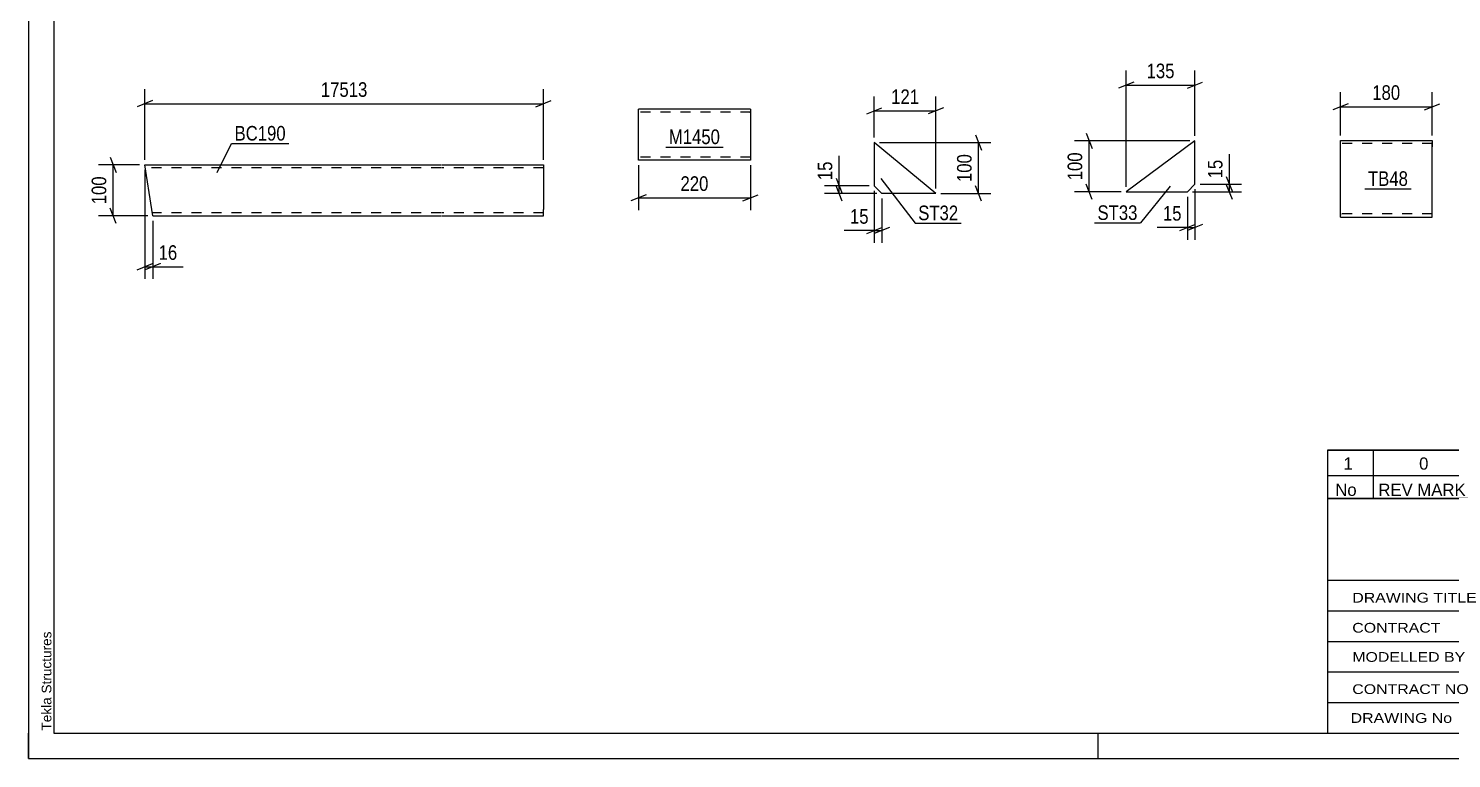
# Model space of a CAD drawing. Header units: millimetres. Extents: x 0 to 420, y 0 to 297.
# Drawn here: x 0 to 279.4, y 0 to 143.3 of the extents above; entities that cross this region are included whole.
import ezdxf

# ---------------------------------------------------------------- set-up
doc = ezdxf.new("R2010")
doc.units = ezdxf.units.MM
doc.linetypes.add('DXK_LINE_DOT2', pattern=[3.9198, 1.9599, -1.9599])
doc.styles.add('Arial', font='ARIAL.TTF', dxfattribs={"height": 0.2})
doc.styles.add('Arial Narrow', font='ARIALN.TTF', dxfattribs={"height": 0.2})

# ---------------------------------------------------------------- blocks, each defined once
blk = doc.blocks.new('Unknown-122569255-1133 - 8988')
at = {"color": 5, "linetype": 'Continuous'}
for p, q in [((0, 297), (0, 0)), ((5, 292), (5, 5)), ((0, 0), (0, 5)), ((5, 5), (415, 5)), ((210, 0), (210, 5)), ((0, 0), (420, 0))]:
    blk.add_line(p, q, dxfattribs=at)
at = {"color": 174, "linetype": 'Continuous', "style": 'Arial'}
blk.add_text('Tekla Structures', height=1.9102, rotation=90, dxfattribs=at).set_placement((4.5, 5.5))
blk = doc.blocks.new('Part-122569255-2036 - 2022')
at = {"color": 2, "linetype": 'Continuous'}
for p, q in [((141.74, 127.45), (119.74, 127.45)), ((119.74, 117.45), (119.74, 127.45)), ((141.74, 127.45), (141.74, 117.45)), ((141.74, 117.45), (119.74, 117.45))]:
    blk.add_line(p, q, dxfattribs=at)
at = {"color": 7, "linetype": 'DXK_LINE_DOT2'}
for p, q in [((141.74, 126.85), (119.74, 126.85)), ((141.74, 126.81), (141.74, 126.85)), ((141.74, 126.85), (141.74, 126.81)), ((141.74, 126.71), (141.74, 126.81)), ((141.74, 126.81), (141.74, 126.71)), ((119.74, 118.05), (119.74, 118.1)), ((141.74, 118.05), (119.74, 118.05))]:
    blk.add_line(p, q, dxfattribs=at)
blk = doc.blocks.new('Part-122569255-13784 - 13783')
at = {"color": 2, "linetype": 'Continuous'}
for p, q in [((22.82, 116.53), (81.02, 116.53)), ((24.24, 107.73), (22.82, 116.53)), ((81.12, 116.53), (101.12, 116.53)), ((101.12, 116.53), (101.12, 116.44)), ((101.12, 116.44), (101.12, 115.79)), ((101.12, 115.79), (101.12, 107.73)), ((24.37, 106.88), (24.24, 107.73)), ((24.41, 106.62), (24.37, 106.88)), ((24.43, 106.53), (24.41, 106.62)), ((24.43, 106.53), (81.02, 106.53)), ((81.12, 106.53), (101.12, 106.53)), ((101.12, 106.53), (101.12, 107.73))]:
    blk.add_line(p, q, dxfattribs=at)
at = {"color": 7, "linetype": 'DXK_LINE_DOT2'}
for p, q in [((81.02, 115.93), (22.91, 115.93)), ((101.12, 115.93), (81.12, 115.93)), ((101.12, 116.18), (101.12, 115.79)), ((81.02, 107.13), (24.33, 107.13)), ((24.43, 106.53), (24.37, 106.88)), ((101.12, 107.13), (81.12, 107.13)), ((101.12, 106.62), (101.12, 106.88)), ((101.12, 106.53), (101.12, 106.62))]:
    blk.add_line(p, q, dxfattribs=at)
blk = doc.blocks.new('Part-122569255-8030 - 8024')
at = {"color": 2, "linetype": 'Continuous'}
for p, q in [((178.14, 110.89), (166.05, 120.89)), ((166.05, 120.89), (166.05, 112.39)), ((167.55, 110.89), (166.05, 112.39)), ((178.14, 110.89), (167.55, 110.89))]:
    blk.add_line(p, q, dxfattribs=at)
blk = doc.blocks.new('Part-122569255-8086 - 8080')
at = {"color": 2, "linetype": 'Continuous'}
for p, q in [((229, 121.24), (215.5, 111.24)), ((229, 112.74), (229, 121.24)), ((227.5, 111.24), (229, 112.74)), ((215.5, 111.24), (227.5, 111.24))]:
    blk.add_line(p, q, dxfattribs=at)
blk = doc.blocks.new('Part-122569255-8681 - 8676')
at = {"color": 2, "linetype": 'Continuous'}
for p, q in [((257.55, 120.08), (257.55, 121.28)), ((257.55, 121.28), (275.55, 121.28)), ((275.55, 121.28), (275.55, 121.19)), ((275.55, 121.19), (275.55, 120.08)), ((257.55, 107.02), (257.55, 120.08)), ((275.55, 106.28), (275.55, 120.08)), ((257.55, 106.37), (257.55, 107.02)), ((257.55, 106.28), (257.55, 106.37)), ((257.55, 106.28), (275.55, 106.28))]:
    blk.add_line(p, q, dxfattribs=at)
at = {"color": 7, "linetype": 'DXK_LINE_DOT2'}
for p, q in [((275.55, 120.68), (257.55, 120.68)), ((275.55, 120.08), (275.55, 120.93)), ((257.55, 107.02), (257.55, 106.63)), ((257.55, 106.88), (257.55, 106.92)), ((275.55, 106.88), (257.55, 106.88)), ((275.55, 106.88), (275.55, 106.92))]:
    blk.add_line(p, q, dxfattribs=at)
blk = doc.blocks.new('StraightDimension-122569255-2038 - 2022')
at = {"color": 7, "linetype": 'Continuous'}
for p, q in [((119.74, 116.45), (119.74, 107.66)), ((141.74, 116.45), (141.74, 107.66)), ((121.24, 110.66), (118.24, 109.46)), ((119.74, 110.06), (141.74, 110.06)), ((140.24, 109.46), (143.24, 110.66))]:
    blk.add_line(p, q, dxfattribs=at)
at = {"color": 0}
blk.add_wipeout([(134.08, 110.81), (134.08, 115.01), (127.4, 115.01), (127.4, 110.81)], dxfattribs=at)
at = {"color": 3, "style": 'Arial Narrow'}
blk.add_text('220', height=2.863, dxfattribs=at).set_placement((128, 111.41))
blk = doc.blocks.new('StraightDimension-122569255-13791 - 13783')
at = {"color": 7, "linetype": 'Continuous'}
for p, q in [((22.82, 117.53), (22.82, 131.37)), ((101.12, 117.53), (101.12, 131.37)), ((24.32, 129.12), (21.32, 127.92)), ((22.82, 128.52), (101.12, 128.52)), ((99.62, 127.92), (102.62, 129.12))]:
    blk.add_line(p, q, dxfattribs=at)
at = {"color": 0}
blk.add_wipeout([(67.14, 129.27), (67.14, 133.47), (56.8, 133.47), (56.8, 129.27)], dxfattribs=at)
at = {"color": 3, "style": 'Arial Narrow'}
blk.add_text('17513', height=2.863, dxfattribs=at).set_placement((57.4, 129.87))
blk = doc.blocks.new('StraightDimension-122569255-13802 - 13783')
at = {"color": 7, "linetype": 'Continuous'}
for p, q in [((22.82, 115.53), (22.82, 94.13)), ((24.43, 105.53), (24.43, 94.13)), ((21.32, 95.93), (24.32, 97.13)), ((22.82, 96.53), (24.43, 96.53)), ((25.93, 97.13), (22.93, 95.93))]:
    blk.add_line(p, q, dxfattribs=at)
at = {"color": 0}
blk.add_wipeout([(29.81, 97.28), (29.81, 101.48), (24.95, 101.48), (24.95, 97.28)], dxfattribs=at)
at = {"color": 7, "linetype": 'Continuous'}
blk.add_line((24.43, 96.53), (30.34, 96.53), dxfattribs=at)
blk.add_line((24.43, 96.53), (30.34, 96.53), dxfattribs=at)
at = {"color": 3, "style": 'Arial Narrow'}
blk.add_text('16', height=2.863, dxfattribs=at).set_placement((25.55, 97.88))
blk = doc.blocks.new('StraightDimension-122569255-13821 - 13783')
at = {"color": 7, "linetype": 'Continuous'}
for p, q in [((16.02, 118.03), (17.22, 115.03)), ((21.82, 116.53), (13.77, 116.53)), ((16.62, 106.53), (16.62, 116.53)), ((23.43, 106.53), (13.77, 106.53)), ((17.22, 105.03), (16.02, 108.03))]:
    blk.add_line(p, q, dxfattribs=at)
at = {"color": 0}
blk.add_wipeout([(15.87, 114.87), (11.67, 114.87), (11.67, 108.18), (15.87, 108.18)], dxfattribs=at)
at = {"color": 3, "style": 'Arial Narrow'}
blk.add_text('100', height=2.863, rotation=90.0002, dxfattribs=at).set_placement((15.27, 108.78))
blk = doc.blocks.new('StraightDimension-122569255-8065 - 8024')
at = {"color": 7, "linetype": 'Continuous'}
for p, q in [((166.05, 111.39), (166.05, 101.22)), ((167.55, 109.89), (167.55, 101.22)), ((164.55, 103.02), (167.55, 104.22)), ((169.05, 104.22), (166.05, 103.02)), ((166.05, 103.62), (167.55, 103.62))]:
    blk.add_line(p, q, dxfattribs=at)
at = {"color": 0}
blk.add_wipeout([(165.53, 104.37), (165.53, 108.57), (160.67, 108.57), (160.67, 104.37)], dxfattribs=at)
at = {"color": 7, "linetype": 'Continuous'}
blk.add_line((166.05, 103.62), (160.15, 103.62), dxfattribs=at)
blk.add_line((166.05, 103.62), (160.15, 103.62), dxfattribs=at)
at = {"color": 3, "style": 'Arial Narrow'}
blk.add_text('15', height=2.863, dxfattribs=at).set_placement((161.27, 104.97))
blk = doc.blocks.new('StraightDimension-122569255-8032 - 8024')
at = {"color": 7, "linetype": 'Continuous'}
for p, q in [((167.05, 120.89), (188.9, 120.89)), ((185.9, 122.39), (187.1, 119.39)), ((186.5, 110.89), (186.5, 120.89)), ((187.1, 109.39), (185.9, 112.39)), ((179.14, 110.89), (188.9, 110.89))]:
    blk.add_line(p, q, dxfattribs=at)
at = {"color": 0}
blk.add_wipeout([(185.75, 119.24), (181.55, 119.24), (181.55, 112.55), (185.75, 112.55)], dxfattribs=at)
at = {"color": 3, "style": 'Arial Narrow'}
blk.add_text('100', height=2.863, rotation=90.0002, dxfattribs=at).set_placement((185.15, 113.15))
blk = doc.blocks.new('StraightDimension-122569255-8044 - 8024')
at = {"color": 7, "linetype": 'Continuous'}
for p, q in [((165.05, 112.39), (156.29, 112.39)), ((158.54, 113.89), (159.74, 110.89)), ((159.74, 109.39), (158.54, 112.39)), ((159.14, 110.89), (159.14, 112.39)), ((166.55, 110.89), (156.29, 110.89))]:
    blk.add_line(p, q, dxfattribs=at)
at = {"color": 0}
blk.add_wipeout([(158.39, 117.78), (154.19, 117.78), (154.19, 112.92), (158.39, 112.92)], dxfattribs=at)
at = {"color": 7, "linetype": 'Continuous'}
blk.add_line((159.14, 112.39), (159.14, 118.3), dxfattribs=at)
blk.add_line((159.14, 112.39), (159.14, 118.3), dxfattribs=at)
at = {"color": 3, "style": 'Arial Narrow'}
blk.add_text('15', height=2.863, rotation=90.0002, dxfattribs=at).set_placement((157.79, 113.52))
blk = doc.blocks.new('StraightDimension-122569255-8055 - 8024')
at = {"color": 7, "linetype": 'Continuous'}
for p, q in [((166.05, 121.89), (166.05, 129.96)), ((178.14, 111.89), (178.14, 129.96)), ((164.55, 126.51), (167.55, 127.71)), ((166.05, 127.11), (178.14, 127.11)), ((179.64, 127.71), (176.64, 126.51))]:
    blk.add_line(p, q, dxfattribs=at)
at = {"color": 0}
blk.add_wipeout([(175.44, 127.86), (175.44, 132.06), (168.76, 132.06), (168.76, 127.86)], dxfattribs=at)
at = {"color": 3, "style": 'Arial Narrow'}
blk.add_text('121', height=2.863, dxfattribs=at).set_placement((169.36, 128.46))
blk = doc.blocks.new('StraightDimension-122569255-8111 - 8080')
at = {"color": 7, "linetype": 'Continuous'}
for p, q in [((215.5, 112.24), (215.5, 135.03)), ((229, 122.24), (229, 135.03)), ((217, 132.78), (214, 131.58)), ((215.5, 132.18), (229, 132.18)), ((227.5, 131.58), (230.5, 132.78))]:
    blk.add_line(p, q, dxfattribs=at)
at = {"color": 0}
blk.add_wipeout([(225.59, 132.93), (225.59, 137.13), (218.9, 137.13), (218.9, 132.93)], dxfattribs=at)
at = {"color": 3, "style": 'Arial Narrow'}
blk.add_text('135', height=2.863, dxfattribs=at).set_placement((219.5, 133.53))
blk = doc.blocks.new('StraightDimension-122569255-8088 - 8080')
at = {"color": 7, "linetype": 'Continuous'}
for p, q in [((230, 112.74), (238.15, 112.74)), ((235.15, 114.24), (236.35, 111.24)), ((236.35, 109.74), (235.15, 112.74)), ((235.75, 111.24), (235.75, 112.74)), ((228.5, 111.24), (238.15, 111.24))]:
    blk.add_line(p, q, dxfattribs=at)
at = {"color": 0}
blk.add_wipeout([(235, 118.12), (230.8, 118.12), (230.8, 113.26), (235, 113.26)], dxfattribs=at)
at = {"color": 7, "linetype": 'Continuous'}
blk.add_line((235.75, 112.74), (235.75, 118.64), dxfattribs=at)
blk.add_line((235.75, 112.74), (235.75, 118.64), dxfattribs=at)
at = {"color": 3, "style": 'Arial Narrow'}
blk.add_text('15', height=2.863, rotation=90.0002, dxfattribs=at).set_placement((234.4, 113.86))
blk = doc.blocks.new('StraightDimension-122569255-8123 - 8080')
at = {"color": 7, "linetype": 'Continuous'}
for p, q in [((227.5, 110.24), (227.5, 101.83)), ((229, 111.74), (229, 101.83)), ((226, 103.63), (229, 104.83)), ((230.5, 104.83), (227.5, 103.63)), ((227.5, 104.23), (229, 104.23))]:
    blk.add_line(p, q, dxfattribs=at)
at = {"color": 0}
blk.add_wipeout([(226.97, 104.98), (226.97, 109.18), (222.11, 109.18), (222.11, 104.98)], dxfattribs=at)
at = {"color": 7, "linetype": 'Continuous'}
blk.add_line((227.5, 104.23), (221.59, 104.23), dxfattribs=at)
blk.add_line((227.5, 104.23), (221.59, 104.23), dxfattribs=at)
at = {"color": 3, "style": 'Arial Narrow'}
blk.add_text('15', height=2.863, dxfattribs=at).set_placement((222.71, 105.58))
blk = doc.blocks.new('StraightDimension-122569255-8099 - 8080')
at = {"color": 7, "linetype": 'Continuous'}
for p, q in [((228, 121.24), (205.36, 121.24)), ((207.61, 122.74), (208.81, 119.74)), ((208.21, 111.24), (208.21, 121.24)), ((208.81, 109.74), (207.61, 112.74)), ((214.5, 111.24), (205.36, 111.24))]:
    blk.add_line(p, q, dxfattribs=at)
at = {"color": 0}
blk.add_wipeout([(207.46, 119.58), (203.26, 119.58), (203.26, 112.89), (207.46, 112.89)], dxfattribs=at)
at = {"color": 3, "style": 'Arial Narrow'}
blk.add_text('100', height=2.863, rotation=90.0002, dxfattribs=at).set_placement((206.86, 113.49))
blk = doc.blocks.new('StraightDimension-122569255-8683 - 8676')
at = {"color": 7, "linetype": 'Continuous'}
for p, q in [((259.05, 128.53), (256.05, 127.33)), ((257.55, 122.28), (257.55, 130.78)), ((274.05, 127.33), (277.05, 128.53)), ((275.55, 122.28), (275.55, 130.78)), ((257.55, 127.93), (275.55, 127.93))]:
    blk.add_line(p, q, dxfattribs=at)
at = {"color": 0}
blk.add_wipeout([(269.89, 128.68), (269.89, 132.88), (263.2, 132.88), (263.2, 128.68)], dxfattribs=at)
at = {"color": 3, "style": 'Arial Narrow'}
blk.add_text('180', height=2.863, dxfattribs=at).set_placement((263.8, 129.28))
blk = doc.blocks.new('Mark-122569255-2034 - 2022')
at = {"color": 0}
blk.add_wipeout([(135.77, 120.6), (135.77, 123.6), (125.71, 123.6), (125.71, 120.6)], dxfattribs=at)
blk.add_wipeout([(135.77, 120.6), (135.77, 123.6), (125.71, 123.6), (125.71, 120.6)], dxfattribs=at)
at = {"color": 30, "linetype": 'Continuous'}
blk.add_line((125.11, 120), (136.37, 120), dxfattribs=at)
at = {"color": 3, "style": 'Arial Narrow'}
blk.add_text('M1450', height=2.863, dxfattribs=at).set_placement((125.71, 120.6))
blk = doc.blocks.new('Unknown-122569255-13840 - 8988')
at = {"color": 7, "linetype": 'Continuous'}
for p, q in [((255, 51.05), (255, 5)), ((255, 51.05), (415, 51.05)), ((415, 51), (415, 5)), ((255, 35), (415, 35)), ((295.14, 35), (295.14, 5)), ((255, 29), (415, 29)), ((397, 5.05), (397, 29.05)), ((255, 23), (415, 23)), ((339.14, 23), (339.14, 5)), ((255, 17), (415, 17)), ((255, 11), (397, 11)), ((255, 5), (415, 5))]:
    blk.add_line(p, q, dxfattribs=at)
at = {"color": 7, "style": 'Arial Narrow'}
for s, height, width, p in [('DRAWING TITLE', 1.9089, 1.425378, (259.88, 30.61)), ('TRUSS', 1.909, 1.425378, (296.81, 30.59)), ('CONTRACT', 1.909, 1.425378, (259.88, 24.71)), ('TERMINAL BUILDING', 1.9089, 1.425378, (297.06, 25.07)), ('MODELLED BY', 1.9089, 1.425378, (259.88, 18.98)), ('GSK', 1.909, 1.425378, (296.88, 19.04)), ('ISSUED', 1.909, 1.425378, (339.94, 18.64)), ('21.05.2026', 1.909, 1.425378, (356.69, 18.52)), ('CONTRACT NO', 1.9089, 1.425378, (259.88, 12.66)), ('AN-C-1376', 1.909, 1.425378, (297.23, 12.78)), ('SCALE', 1.909, 1.425378, (339.94, 12.65)), ('A1', 6.204, 1.25, (401.24, 7.2)), ('DRAWING No', 1.909, 1.425378, (259.56, 7)), ('[TR.686 - 1]', 1.9089, 1.425378, (297.46, 6.99)), ('1', 3.34, 1.5, (376.91, 5.68)), ('REVISION No.', 1.9089, 1.425378, (339.94, 5.77))]:
    blk.add_text(s, height=height, dxfattribs=dict(at, width=width)).set_placement(p)
at = {"color": 7, "linetype": 'Continuous', "style": 'Arial Narrow'}
for s, height, width, p in [('PH #', 2.1, 1.42538, (402.4, 24.55)), ('110', 2.1, 1.42538, (403.19, 18.65)), ('NTS', 1.909, 1.425378, (357, 13.05))]:
    blk.add_text(s, height=height, dxfattribs=dict(at, width=width)).set_placement(p)
blk = doc.blocks.new('Unknown-122569255-13841 - 8988')
at = {"color": 7, "linetype": 'Continuous'}
for p, q in [((255, 60.55), (415, 60.55)), ((415, 60.55), (255, 60.55)), ((255, 60.55), (255, 55.55)), ((264, 60.55), (264, 55.55)), ((288, 60.55), (288, 55.55)), ((385, 60.55), (385, 55.55)), ((415, 60.55), (415, 55.55)), ((255, 55.55), (415, 55.55)), ((255, 55.55), (255, 51.05)), ((255, 55.55), (415, 55.55)), ((264, 55.55), (264, 51.05)), ((288, 55.55), (288, 51.05)), ((385, 55.55), (385, 51.05)), ((415, 55.55), (415, 51.05)), ((415, 51.05), (255, 51.05))]:
    blk.add_line(p, q, dxfattribs=at)
at = {"color": 7, "linetype": 'Continuous', "style": 'Arial Narrow'}
for s, height, width, p in [('1', 2.39, 1.196471, (258.16, 56.7)), ('0', 2.39, 1.196471, (273, 56.7)), ('ISSUED FOR CONSTRUCTION', 2.3861, 1.196471, (290, 56.7)), ('21.05.2026', 2.386, 1.196471, (391, 56.7)), ('No', 2.386, 1.2, (256.54, 51.55)), ('REV MARK', 2.386, 1.2, (265, 51.55)), ('REVISION DESCRIPTION', 2.3861, 1.2, (290, 51.55)), ('REV. DATE', 2.386, 1.2, (390.28, 51.55))]:
    blk.add_text(s, height=height, dxfattribs=dict(at, width=width)).set_placement(p)
blk = doc.blocks.new('Mark-122569255-13814 - 13783')
at = {"color": 0}
blk.add_wipeout([(50.51, 121.29), (50.51, 124.29), (40.46, 124.29), (40.46, 121.29)], dxfattribs=at)
blk.add_wipeout([(50.51, 121.29), (50.51, 124.29), (40.46, 124.29), (40.46, 121.29)], dxfattribs=at)
at = {"color": 30, "linetype": 'Continuous'}
for p, q in [((37.02, 115), (39.86, 120.69)), ((39.86, 120.69), (51.11, 120.69))]:
    blk.add_line(p, q, dxfattribs=at)
at = {"color": 3, "style": 'Arial Narrow'}
blk.add_text('BC190', height=2.863, dxfattribs=at).set_placement((40.46, 121.29))
blk = doc.blocks.new('Mark-122569255-8026 - 8024')
at = {"color": 0}
blk.add_wipeout([(182.53, 105.66), (182.53, 108.66), (174.67, 108.66), (174.67, 105.66)], dxfattribs=at)
blk.add_wipeout([(182.53, 105.66), (182.53, 108.66), (174.67, 108.66), (174.67, 105.66)], dxfattribs=at)
at = {"color": 30, "linetype": 'Continuous'}
for p, q in [((167.36, 113.83), (174.07, 105.06)), ((174.07, 105.06), (183.13, 105.06))]:
    blk.add_line(p, q, dxfattribs=at)
at = {"color": 3, "style": 'Arial Narrow'}
blk.add_text('ST32', height=2.863, dxfattribs=at).set_placement((174.67, 105.66))
blk = doc.blocks.new('Mark-122569255-8082 - 8080')
at = {"color": 0}
blk.add_wipeout([(217.71, 105.71), (217.71, 108.71), (209.86, 108.71), (209.86, 105.71)], dxfattribs=at)
blk.add_wipeout([(217.71, 105.71), (217.71, 108.71), (209.86, 108.71), (209.86, 105.71)], dxfattribs=at)
at = {"color": 30, "linetype": 'Continuous'}
for p in [(224.12, 112.31), (209.26, 105.11)]:
    blk.add_line(p, (218.31, 105.11), dxfattribs=at)
at = {"color": 3, "style": 'Arial Narrow'}
blk.add_text('ST33', height=2.863, dxfattribs=at).set_placement((209.86, 105.71))
blk = doc.blocks.new('Mark-122569255-8679 - 8676')
at = {"color": 0}
blk.add_wipeout([(270.81, 112.39), (270.81, 115.39), (262.96, 115.39), (262.96, 112.39)], dxfattribs=at)
blk.add_wipeout([(270.81, 112.39), (270.81, 115.39), (262.96, 115.39), (262.96, 112.39)], dxfattribs=at)
at = {"color": 30, "linetype": 'Continuous'}
blk.add_line((262.36, 111.79), (271.41, 111.79), dxfattribs=at)
at = {"color": 3, "style": 'Arial Narrow'}
blk.add_text('TB48', height=2.863, dxfattribs=at).set_placement((262.96, 112.39))

msp = doc.modelspace()

# ---------------------------------------------------------------- block references
for name in ['Unknown-122569255-1133 - 8988', 'Part-122569255-2036 - 2022', 'Part-122569255-8030 - 8024', 'Part-122569255-8086 - 8080', 'Part-122569255-8681 - 8676', 'Part-122569255-13784 - 13783', 'Unknown-122569255-13841 - 8988', 'Unknown-122569255-13840 - 8988']:
    msp.add_blockref(name, (0, 0))

# ---------------------------------------------------------------- next in the draw order: block references
for name in ['StraightDimension-122569255-8111 - 8080', 'StraightDimension-122569255-13791 - 13783', 'StraightDimension-122569255-8683 - 8676', 'Mark-122569255-2034 - 2022', 'StraightDimension-122569255-13802 - 13783', 'StraightDimension-122569255-2038 - 2022', 'Mark-122569255-8679 - 8676', 'StraightDimension-122569255-8065 - 8024']:
    msp.add_blockref(name, (0, 0))

# ---------------------------------------------------------------- next in the draw order: block references
for name in ['Mark-122569255-13814 - 13783', 'StraightDimension-122569255-8032 - 8024', 'StraightDimension-122569255-13821 - 13783', 'StraightDimension-122569255-8088 - 8080']:
    msp.add_blockref(name, (0, 0))

# ---------------------------------------------------------------- next in the draw order: block references
for name in ['StraightDimension-122569255-8044 - 8024', 'StraightDimension-122569255-8123 - 8080']:
    msp.add_blockref(name, (0, 0))

# ---------------------------------------------------------------- next in the draw order: block references
for name in ['StraightDimension-122569255-8055 - 8024', 'StraightDimension-122569255-8099 - 8080']:
    msp.add_blockref(name, (0, 0))

# ---------------------------------------------------------------- next in the draw order: block references
for name in ['Mark-122569255-8026 - 8024', 'Mark-122569255-8082 - 8080']:
    msp.add_blockref(name, (0, 0))

doc.saveas('drawing.dxf')
